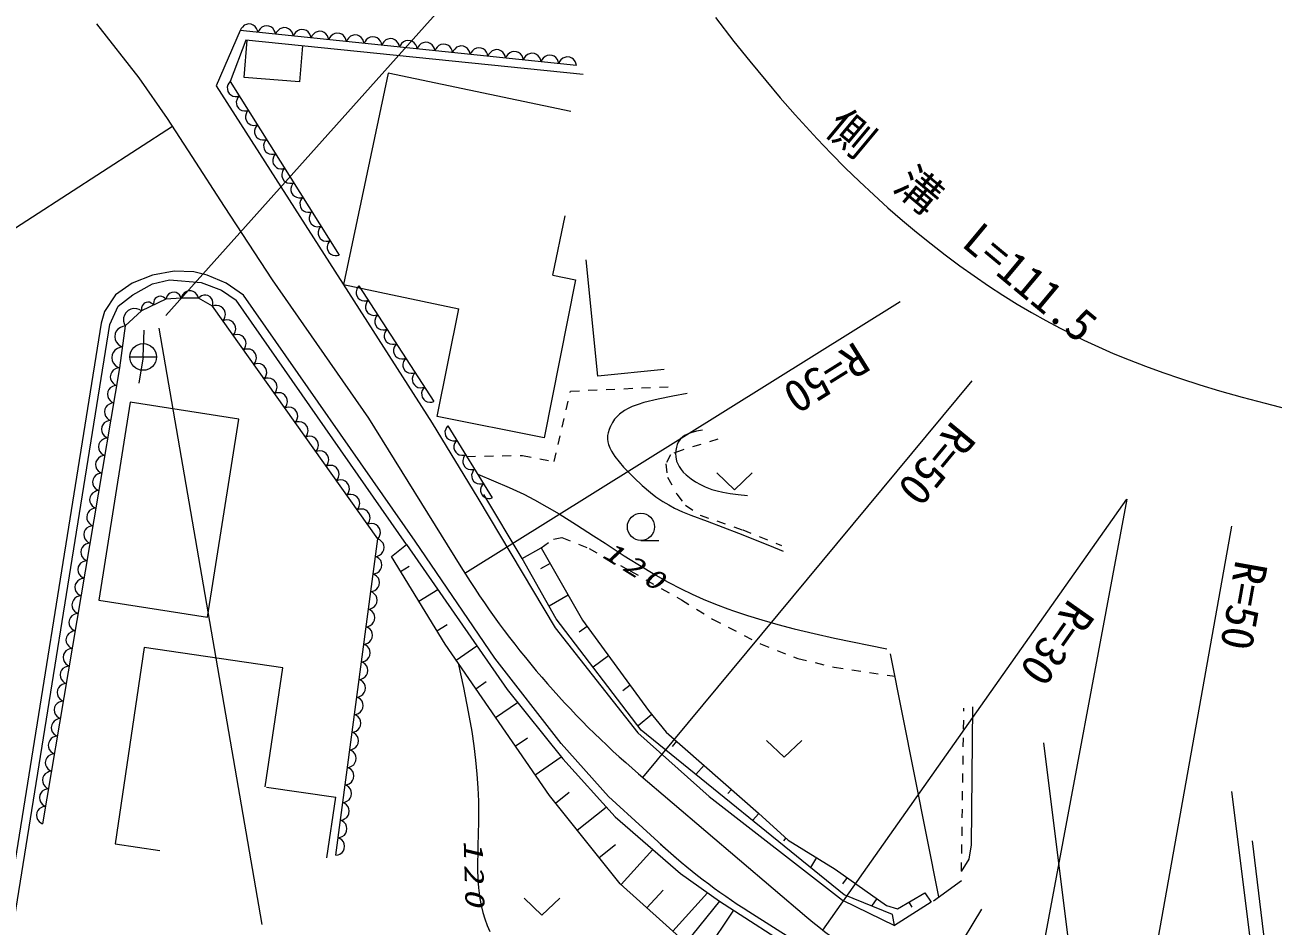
# Model space of a CAD drawing. Units: millimetres, scale not verified. Extents: x -73414 to 566586, y -116917 to 243083.
# Drawn here: x -24715 to 45454, y 133191 to 183882 of the extents above; entities that cross this region are included whole.
import ezdxf
from ezdxf.enums import TextEntityAlignment as Align

# ---------------------------------------------------------------- set-up
doc = ezdxf.new("R2010")
doc.units = ezdxf.units.MM
doc.header["$LTSCALE"] = 1000
doc.linetypes.add('USER6', pattern=[1, 0.5, -0.5])
for name, color, linetype, lineweight in [('M-BGD', 7, 'Continuous', 13), ('M-BMK-LINE', 2, 'Continuous', 13), ('M-STR-HTXT', 7, 'Continuous', 13), ('M-STR-STRC', 7, 'Continuous', 13)]:
    doc.layers.add(name, color=color, linetype=linetype, lineweight=lineweight)
doc.styles.add('ＭＳ ゴシック', font='')
doc.styles.get('ＭＳ ゴシック').set_extended_font_data('MS Gothic')

# ---------------------------------------------------------------- blocks, each defined once
blk = doc.blocks.new('BUHIN2')
at = {"color": 7, "linetype": 'Continuous', "lineweight": 13}
blk.add_lwpolyline([(0, -500), (115, -462.5), (212.5, -402.5), (322.5, -305), (382.5, -195), (420, -77.5), (420, 77.5), (382.5, 195), (322.5, 305), (212.5, 402.5), (115, 460), (0, 500)], dxfattribs=at)
blk = doc.blocks.new('BUHIN5')
at = {"color": 7, "linetype": 'Continuous', "lineweight": 13}
blk.add_line((-750, 0), (750, 0), dxfattribs=at)
blk.add_circle((0, 0), 750, dxfattribs=at)
blk = doc.blocks.new('BUHIN6')
at = {"color": 7, "linetype": 'Continuous', "lineweight": 13}
blk.add_lwpolyline([(-1000, 475), (0, -470), (1000, 475)], dxfattribs=at)
blk = doc.blocks.new('BUHIN10')
at = {"color": 7, "linetype": 'Continuous', "lineweight": 13}
blk.add_line((0, -765), (995, -765), dxfattribs=at)
blk.add_circle((0, 0), 765, dxfattribs=at)

msp = doc.modelspace()

# ---------------------------------------------------------------- linework, layer by layer
at = {"layer": 'M-BGD'}
for p, q in [((-12611, 183563), (-13957, 180460)), ((6290, 181606), (-12611, 183563)), ((-12290, 183034), (-13180, 180704)), ((-12395, 180928), (-12228, 183027)), ((6665, 181091), (-12290, 183034)), ((-9115, 182708), (-9276, 180681)), ((-4300, 181175), (-6806, 169283)), ((5966, 179012), (-4300, 181175)), ((-13957, 180460), (-1814, 161481)), ((-13180, 180704), (-7050, 170934)), ((-9276, 180681), (-12395, 180928)), ((4961, 169800), (5664, 173139)), ((7485, 164127), (6842, 170665)), ((-16331, 170032), (-17545, 169804)), ((-15230, 169994), (-16331, 170032)), ((-14471, 169804), (-15230, 169994)), ((-18684, 169349), (-19633, 168704)), ((-17545, 169804), (-18684, 169349)), ((-18646, 168704), (-17545, 169311)), ((-17545, 169311), (-16596, 169539)), ((-16596, 169539), (-14812, 169387)), ((-14812, 169387), (-13674, 168969)), ((-13408, 169349), (-14471, 169804)), ((-12423, 168682), (-13408, 169349)), ((-6806, 169283), (-327, 167918)), ((-5938, 169205), (-1734, 162692)), ((6245, 169544), (4476, 160650)), ((4961, 169800), (6245, 169544)), ((-19633, 168704), (-20240, 167755)), ((-19481, 168058), (-18646, 168704)), ((-16788, 168453), (-18163, 167798)), ((-15938, 168518), (-16788, 168453)), ((-14956, 168518), (-15938, 168518)), ((-14171, 168060), (-14956, 168518)), ((-13674, 168969), (-12834, 168396)), ((-2785, 154847), (-12423, 168682)), ((-20240, 167755), (-20436, 167108)), ((-19942, 167029), (-19481, 168058)), ((-18163, 167798), (-19079, 166948)), ((-4878, 154972), (-14171, 168060)), ((-3256, 154648), (-12834, 168396)), ((-1534, 161846), (-327, 167918)), ((-20436, 167108), (-27958, 120213)), ((-27464, 120134), (-19942, 167029)), ((-19079, 166948), (-19406, 164592)), ((-18070, 165205), (-18007, 166704)), ((-18070, 165205), (-18316, 163725)), ((-19406, 164592), (-23725, 138938)), ((11224, 164495), (7485, 164127)), ((-18803, 162669), (-20554, 151522)), ((-12699, 161710), (-18803, 162669)), ((-14451, 150563), (-12699, 161710)), ((-1814, 161481), (747, 157260)), ((4476, 160650), (-1534, 161846)), ((-939, 161328), (1561, 157276)), ((747, 157260), (5090, 149975)), ((3234, 153870), (1091, 157465)), ((-7234, 137171), (-4878, 154972)), ((-4114, 153971), (-3256, 154648)), ((-3256, 154648), (2389, 146489)), ((1696, 148268), (-2785, 154847)), ((3234, 153870), (4302, 154475)), ((4302, 154475), (6636, 150399)), ((-1094, 149044), (-4114, 153971)), ((5154, 150473), (3234, 153870)), ((-3602, 153135), (-3113, 153435)), ((4811, 153585), (4276, 153278)), ((-2577, 151464), (-1507, 152120)), ((5831, 151804), (4751, 151186)), ((-20554, 151522), (-14451, 150563)), ((9934, 144210), (5154, 150473)), ((6636, 150399), (10342, 145322)), ((-1553, 149793), (-971, 150149)), ((5090, 149975), (9733, 144058)), ((6891, 150050), (6437, 149719)), ((-18018, 148868), (-19649, 137819)), ((-10223, 147717), (-18018, 148868)), ((4770, 140527), (-1094, 149044)), ((-481, 148153), (684, 148954)), ((5433, 143460), (1696, 148268)), ((8100, 148393), (7228, 147756)), ((26670, 134836), (23956, 148512)), ((-11212, 141019), (-10223, 147717)), ((631, 146538), (1215, 146940)), ((9310, 146736), (8891, 146430)), ((2389, 146489), (5531, 142594)), ((1743, 144924), (2970, 145769)), ((10342, 145322), (11342, 144099)), ((28498, 137756), (28578, 145516)), ((10532, 145089), (9751, 144450)), ((9733, 144058), (13752, 140475)), ((21347, 134946), (9934, 144210)), ((11342, 144099), (16530, 139541)), ((2854, 143309), (3529, 143774)), ((8100, 140487), (5433, 143460)), ((11922, 143589), (11668, 143300)), ((34137, 130977), (32571, 143506)), ((3966, 141695), (5438, 142708)), ((5531, 142594), (8462, 139327)), ((13464, 142235), (13007, 141716)), ((-11140, 141009), (-7246, 140434)), ((-7749, 137024), (-7246, 140434)), ((8749, 135571), (4770, 140527)), ((5109, 140104), (5881, 140724)), ((8100, 140487), (11946, 136955)), ((13752, 140475), (21248, 134656)), ((15005, 140881), (14803, 140652)), ((43114, 140769), (44181, 132233)), ((6337, 138576), (7964, 139882)), ((8462, 139327), (12148, 136144)), ((16546, 139527), (16188, 139134)), ((16530, 139541), (18197, 138022)), ((-19649, 137819), (-17129, 137446)), ((7564, 137047), (8480, 137783)), ((18062, 138145), (17923, 137992)), ((18197, 138022), (20828, 136392)), ((28377, 136952), (28498, 137756)), ((44289, 137979), (45443, 128430)), ((8799, 135526), (10576, 137501)), ((19786, 137038), (19446, 136490)), ((27935, 136268), (28377, 136952)), ((12148, 136144), (14326, 134594)), ((20828, 136392), (23719, 134354)), ((12441, 132248), (8749, 135571)), ((21503, 135916), (21257, 135568)), ((26367, 134617), (27938, 135748)), ((10256, 134215), (11158, 135218)), ((11713, 132904), (13660, 135068)), ((24052, 133835), (21347, 134946)), ((23179, 134734), (22884, 134315)), ((24349, 134168), (25868, 135058)), ((25868, 135058), (26238, 134539)), ((14326, 134594), (12441, 132248)), ((15122, 134082), (13557, 131765)), ((14326, 134594), (25048, 127693)), ((21248, 134656), (24174, 133227)), ((23719, 134354), (24349, 134168)), ((26238, 134539), (24174, 133227)), ((24983, 134539), (25153, 134248)), ((29060, 134141), (27032, 130771)), ((15991, 134004), (24961, 128338)), ((24174, 133227), (24052, 133835))]:
    msp.add_line(p, q, dxfattribs=at)
at = {"layer": 'M-BGD', "linetype": 'USER6'}
for p, q in [((5956, 163284), (11801, 163546)), ((5040, 159315), (5956, 163284)), ((14244, 160580), (12237, 159969)), ((119, 159614), (3252, 159664)), ((3252, 159664), (5040, 159315)), ((11583, 159708), (11321, 159184)), ((12237, 159969), (11583, 159708)), ((11321, 159184), (11409, 158443)), ((11409, 158443), (11932, 157483)), ((11932, 157483), (12412, 156872)), ((12412, 156872), (13241, 156305)), ((13241, 156305), (15639, 155477)), ((15639, 155477), (17820, 154604)), ((4302, 154475), (4997, 154953)), ((4997, 154953), (5477, 155041)), ((5477, 155041), (7003, 154430)), ((7003, 154430), (9315, 153165)), ((9315, 153165), (12194, 151551)), ((12194, 151551), (13938, 150461)), ((13938, 150461), (16643, 149065)), ((16643, 149065), (18736, 148236)), ((18736, 148236), (20786, 147756)), ((20786, 147756), (24208, 147245)), ((27938, 136273), (28070, 145445))]:
    msp.add_line(p, q, dxfattribs=at)
at = {"layer": 'M-BGD'}
for points in [[(12524, 163149), (11706, 163004), (10886, 162838), (10084, 162636), (9752, 162535), (9419, 162412), (9200, 162313), (8983, 162192), (8714, 161994), (8572, 161857), (8437, 161697), (8317, 161523), (8214, 161336), (8200, 161309), (8124, 161129), (8065, 160935), (8037, 160778), (8028, 160610), (8029, 160581), (8049, 160426), (8089, 160273), (8162, 160088), (8256, 159907), (8457, 159596), (8687, 159296), (8928, 159014), (9527, 158398), (9983, 157982), (10456, 157579), (10762, 157341), (11087, 157114), (11154, 157071), (11477, 156879), (11810, 156704), (12253, 156499), (12715, 156307), (13637, 155958), (15398, 155285), (17150, 154594), (17917, 154289)], [(13380, 161095), (13046, 161025), (12718, 160935), (12537, 160866), (12372, 160781), (12255, 160699), (12144, 160596), (12096, 160538), (12017, 160417), (11955, 160282), (11906, 160127), (11874, 159952), (11862, 159773), (11872, 159594), (11924, 159340), (11982, 159187), (12061, 159036), (12169, 158879), (12294, 158733), (12464, 158571), (12655, 158416), (12738, 158355), (12990, 158186), (13259, 158031), (13526, 157900), (13801, 157789), (13893, 157756), (14196, 157665), (14514, 157591), (14935, 157519), (15373, 157465), (15905, 157413)], [(743, 158602), (1633, 158242), (2514, 157864), (2713, 157773), (3325, 157478), (3927, 157165), (4626, 156777), (5316, 156372), (6287, 155770), (7257, 155145), (7904, 154723), (8978, 154024), (10070, 153337), (10755, 152928), (11450, 152537), (12184, 152154), (12797, 151861), (13419, 151585), (14104, 151304), (14797, 151042), (15127, 150924), (15913, 150659), (16715, 150410), (17617, 150153), (18535, 149912), (19663, 149639), (20796, 149386), (23742, 148783)], [(-356, 147971), (-63, 146605), (209, 145234), (400, 144133), (517, 143331), (615, 142516), (689, 141738), (743, 140959), (775, 140209), (787, 139458), (785, 139047), (747, 137696), (730, 136347), (747, 135848), (784, 135340), (862, 134732), (936, 134350), (1032, 133960), (1142, 133595), (1275, 133226), (1420, 132883)]]:
    msp.add_lwpolyline(points, dxfattribs=at)
msp.add_arc((34681, 163596), 35000, 227.43405, 237.72435, dxfattribs=at)
at = {"layer": 'M-BMK-LINE'}
for p, q in [((-20685, 183941), (-18320, 180914)), ((-18320, 180914), (-16712, 178612)), ((-16712, 178612), (-15340, 176483)), ((-16429, 178173), (-44086, 160237)), ((-15340, 176483), (-13511, 173661)), ((-13511, 173661), (-10815, 169546)), ((-10815, 169546), (-5396, 161754)), ((8, 153050), (24481, 168321)), ((10025, 141552), (28538, 163871)), ((-5396, 161754), (-206, 153392)), ((20134, 132965), (37242, 157196)), ((37242, 157196), (31664, 127359)), ((37822, 125931), (43132, 155690)), ((9785, 141756), (19249, 133690))]:
    msp.add_line(p, q, dxfattribs=at)
for centre, radius, start, end in [((42275, 179761), 50000, 211.82874, 229.4735), ((38708, 156523), 30000, 229.56003, 255.65242)]:
    msp.add_arc(centre, radius, start, end, dxfattribs=at)
at = {"layer": 'M-STR-HTXT'}
msp.add_lwpolyline([(14105, 184298), (15147, 182956), (16032, 181847), (16934, 180749), (17749, 179786), (18588, 178828), (19827, 177471), (20606, 176655), (21407, 175845), (22195, 175077), (23005, 174317), (23798, 173598), (24613, 172888), (25410, 172219), (26226, 171560), (27023, 170943), (27839, 170336), (28642, 169764), (29455, 169209), (30253, 168688), (31069, 168180), (31869, 167705), (32677, 167247), (33477, 166818), (34285, 166407), (34814, 166151), (35636, 165771), (36474, 165406), (37366, 165040), (38276, 164688), (39258, 164331), (40248, 163993), (41341, 163642), (42451, 163306), (43723, 162944), (45013, 162598), (46651, 162183)], dxfattribs=at)
at = {"layer": 'M-STR-STRC'}
for p, q in [((-16798, 167529), (8748, 196143)), ((-17186, 166819), (-11405, 133280))]:
    msp.add_line(p, q, dxfattribs=at)

# ---------------------------------------------------------------- block references
at = {"layer": 'M-BGD'}
for p, xscale, yscale, rotation in [((-12113, 183511), 1.000073, 1.000073, 84.08984), ((-11119, 183408), 1.000073, 1.000073, 84.08984), ((-10124, 183305), 1.000073, 1.000073, 84.08984), ((-9129, 183202), 1.000073, 1.000073, 84.08984), ((-8134, 183099), 1.000073, 1.000073, 84.08984), ((-7140, 182996), 1.000073, 1.000073, 84.08984), ((-6145, 182893), 1.000073, 1.000073, 84.08984), ((-5150, 182790), 1.000073, 1.000073, 84.08984), ((-4155, 182687), 1.000073, 1.000073, 84.08984), ((-3161, 182584), 1.000073, 1.000073, 84.08984), ((-2166, 182481), 1.000073, 1.000073, 84.08984), ((-1171, 182378), 1.000073, 1.000073, 84.08984), ((-176, 182275), 1.000073, 1.000073, 84.08984), ((818, 182172), 1.000073, 1.000073, 84.08984), ((1813, 182069), 1.000073, 1.000073, 84.08984), ((2808, 181966), 1.000073, 1.000073, 84.08984), ((3803, 181864), 1.000073, 1.000073, 84.08984), ((4797, 181761), 1.000073, 1.000073, 84.08984), ((5792, 181658), 1.000073, 1.000073, 84.08984), ((-12924, 180297), 0.9610994, 0.9610994, 212.10484), ((-12414, 179482), 0.9610994, 0.9610994, 212.10484), ((-11903, 178668), 0.9610994, 0.9610994, 212.10484), ((-11392, 177854), 0.9610994, 0.9610994, 212.10484), ((-10881, 177040), 0.9610994, 0.9610994, 212.10484), ((-10370, 176226), 0.9610994, 0.9610994, 212.10484), ((-9860, 175412), 0.9610994, 0.9610994, 212.10484), ((-9349, 174598), 0.9610994, 0.9610994, 212.10484), ((-8838, 173784), 0.9610994, 0.9610994, 212.10484), ((-8327, 172969), 0.9610994, 0.9610994, 212.10484), ((-7817, 172155), 0.9610994, 0.9610994, 212.10484), ((-7306, 171341), 0.9610994, 0.9610994, 212.10484), ((-5675, 168798), 0.9690734, 0.9690734, 212.83613), ((-17819, 167962), 0.7610727, 0.7610727, 115.46335), ((-17132, 168289), 0.7610727, 0.7610727, 115.46335), ((-16363, 168485), 0.8532611, 0.8532611, 94.39871), ((-15447, 168518), 0.9816321, 0.9816321, 90), ((-14563, 168289), 0.9091512, 0.9091512, 59.74356), ((-18621, 167373), 1.25027, 1.25027, 132.8789), ((-13880, 167651), 1.003242, 1.003242, 35.37475), ((-5149, 167984), 0.9690734, 0.9690734, 212.83613), ((-19161, 166359), 1.189266, 1.189266, 172.09284), ((-13299, 166833), 1.003242, 1.003242, 35.37475), ((-4624, 167170), 0.9690734, 0.9690734, 212.83613), ((-12719, 166015), 1.003242, 1.003242, 35.37475), ((-4098, 166356), 0.9690734, 0.9690734, 212.83613), ((-19324, 165181), 1.189266, 1.189266, 172.09284), ((-12138, 165197), 1.003242, 1.003242, 35.37475), ((-3573, 165541), 0.9690734, 0.9690734, 212.83613), ((-11557, 164379), 1.003242, 1.003242, 35.37475), ((-3048, 164727), 0.9690734, 0.9690734, 212.83613), ((-19489, 164098), 1.000553, 1.000553, 170.4429), ((-10976, 163561), 1.003242, 1.003242, 35.37475), ((-2522, 163913), 0.9690734, 0.9690734, 212.83613), ((-19655, 163112), 1.000553, 1.000553, 170.4429), ((-1997, 163099), 0.9690734, 0.9690734, 212.83613), ((-10395, 162743), 1.003242, 1.003242, 35.37475), ((-19821, 162125), 1.000553, 1.000553, 170.4429), ((-9815, 161925), 1.003242, 1.003242, 35.37475), ((-19987, 161138), 1.000553, 1.000553, 170.4429), ((-9234, 161107), 1.003242, 1.003242, 35.37475), ((-20153, 160152), 1.000553, 1.000553, 170.4429), ((-8653, 160289), 1.003242, 1.003242, 35.37475), ((-689, 160923), 0.9522281, 0.9522281, 211.66722), ((-8072, 159471), 1.003242, 1.003242, 35.37475), ((-189, 160113), 0.9522281, 0.9522281, 211.66722), ((-20320, 159165), 1.000553, 1.000553, 170.4429), ((-7491, 158653), 1.003242, 1.003242, 35.37475), ((311, 159302), 0.9522281, 0.9522281, 211.66722), ((-20486, 158178), 1.000553, 1.000553, 170.4429), ((811, 158492), 0.9522281, 0.9522281, 211.66722), ((-6911, 157835), 1.003242, 1.003242, 35.37475), ((1311, 157681), 0.9522281, 0.9522281, 211.66722), ((-20652, 157192), 1.000553, 1.000553, 170.4429), ((-6330, 157017), 1.003242, 1.003242, 35.37475), ((-20818, 156205), 1.000553, 1.000553, 170.4429), ((-5749, 156199), 1.003242, 1.003242, 35.37475), ((-20984, 155218), 1.000553, 1.000553, 170.4429), ((-5168, 155381), 1.003242, 1.003242, 35.37475), ((-21150, 154232), 1.000553, 1.000553, 170.4429), ((-4943, 154477), 0.9975273, 0.9975273, 352.46055), ((-21316, 153245), 1.000553, 1.000553, 170.4429), ((-5074, 153488), 0.9975273, 0.9975273, 352.46055), ((-5205, 152499), 0.9975273, 0.9975273, 352.46055), ((-21482, 152258), 1.000553, 1.000553, 170.4429), ((-21649, 151272), 1.000553, 1.000553, 170.4429), ((-5336, 151511), 0.9975273, 0.9975273, 352.46055), ((-5467, 150522), 0.9975273, 0.9975273, 352.46055), ((-21815, 150285), 1.000553, 1.000553, 170.4429), ((-21981, 149298), 1.000553, 1.000553, 170.4429), ((-5598, 149533), 0.9975273, 0.9975273, 352.46055), ((-22147, 148312), 1.000553, 1.000553, 170.4429), ((-5729, 148544), 0.9975273, 0.9975273, 352.46055), ((-22313, 147325), 1.000553, 1.000553, 170.4429), ((-5859, 147555), 0.9975273, 0.9975273, 352.46055), ((-22479, 146338), 1.000553, 1.000553, 170.4429), ((-5990, 146566), 0.9975273, 0.9975273, 352.46055), ((-6121, 145577), 0.9975273, 0.9975273, 352.46055), ((-22645, 145352), 1.000553, 1.000553, 170.4429), ((-22811, 144365), 1.000553, 1.000553, 170.4429), ((-6252, 144588), 0.9975273, 0.9975273, 352.46055), ((-22978, 143378), 1.000553, 1.000553, 170.4429), ((-6383, 143599), 0.9975273, 0.9975273, 352.46055), ((-23144, 142392), 1.000553, 1.000553, 170.4429), ((-6514, 142610), 0.9975273, 0.9975273, 352.46055), ((-23310, 141405), 1.000553, 1.000553, 170.4429), ((-6645, 141621), 0.9975273, 0.9975273, 352.46055), ((-6776, 140633), 0.9975273, 0.9975273, 352.46055), ((-23476, 140418), 1.000553, 1.000553, 170.4429), ((-23642, 139432), 1.000553, 1.000553, 170.4429), ((-6906, 139644), 0.9975273, 0.9975273, 352.46055), ((-7037, 138655), 0.9975273, 0.9975273, 352.46055), ((-7168, 137666), 0.9975273, 0.9975273, 352.46055)]:
    msp.add_blockref('BUHIN2', p, dxfattribs=dict(at, xscale=xscale, yscale=yscale, rotation=rotation))
for name, p in [('BUHIN5', (-18070, 165205)), ('BUHIN6', (15174, 158203)), ('BUHIN10', (9919, 155647)), ('BUHIN6', (17971, 143158)), ('BUHIN6', (4349, 134282))]:
    msp.add_blockref(name, p, dxfattribs=at)

# ---------------------------------------------------------------- texts
at = {"layer": 'M-BGD', "style": 'ＭＳ ゴシック'}
for s, rotation, p in [('R=50', 212, (21683, 166575)), ('R=50', 230.4, (27009, 162027)), ('R=50', 259.9, (42817, 153928)), ('R=30', 234.8, (33556, 151974))]:
    msp.add_text(s, height=1833, rotation=rotation, dxfattribs=at).set_placement(p, align=Align.BOTTOM_LEFT)
at = {"layer": 'M-BGD', "char_height": 1100, "attachment_point": 7, "style": 'ＭＳ ゴシック'}
for insert, rotation in [((7649, 153966), 328), ((-67, 137993), 271.6)]:
    msp.add_mtext('\\T1.33;\\W1.35;\\Q15;120', dxfattribs=dict(at, insert=insert, rotation=rotation))
at = {"layer": 'M-STR-HTXT', "style": 'ＭＳ ゴシック'}
msp.add_text('側\u3000溝\u3000L=111.5', height=1833, rotation=320.2, dxfattribs=at).set_placement((19827, 177471), align=Align.BOTTOM_LEFT)

doc.saveas('drawing.dxf')
